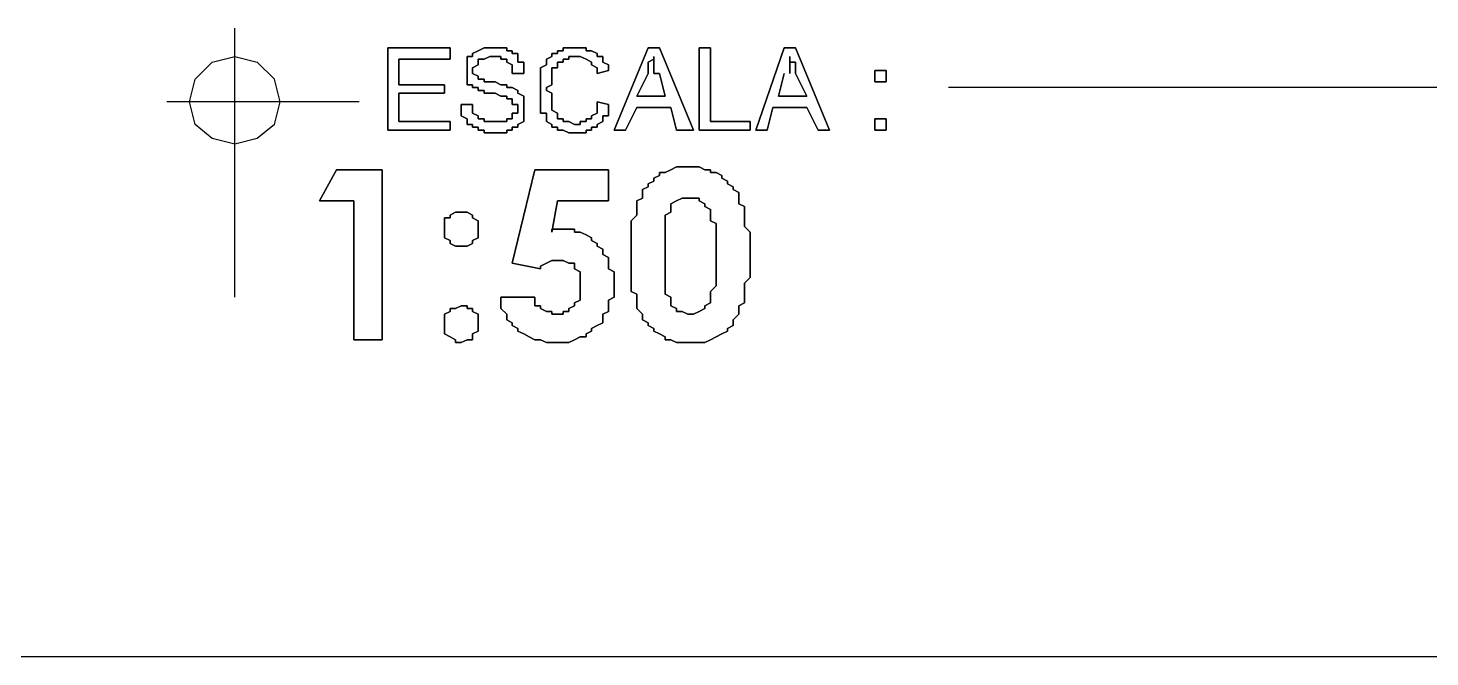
# Model space of a CAD drawing. Header units: metres. Extents: x 2.9 to 42.8, y 1.7 to 28.7.
# Drawn here: x 41.062 to 41.935, y 4.646 to 5.038 of the extents above; entities that cross this region are included whole.
import ezdxf

# ---------------------------------------------------------------- set-up
doc = ezdxf.new("R2010")
doc.units = ezdxf.units.M
doc.layers.add('AMARILLO', color=2, linetype='Continuous')
doc.layers.add('NEGRO', color=7, linetype='Continuous')

msp = doc.modelspace()

# ---------------------------------------------------------------- linework, layer by layer
at = {"layer": 'AMARILLO', "lineweight": -3}
for points in [[(41.1903, 4.8701), (41.1903, 5.0377)], [(41.1656, 5.0059), (41.1762, 5.0165)], [(41.1762, 5.0165), (41.1903, 5.02)], [(41.1903, 5.02), (41.2044, 5.0165)], [(41.2044, 5.0165), (41.215, 5.0059)], [(41.1656, 4.9777), (41.1621, 4.9918), (41.1656, 5.0059)], [(41.215, 4.9777), (41.2186, 4.9918), (41.215, 5.0059)], [(42.3968, 5.0006), (41.6348, 5.0006)], [(41.2679, 4.9918), (41.148, 4.9918)], [(41.1762, 4.9689), (41.1656, 4.9777)], [(41.215, 4.9777), (41.2044, 4.9689)], [(41.1903, 4.9653), (41.1762, 4.9689)], [(41.2044, 4.9689), (41.1903, 4.9653)], [(42.3968, 4.6461), (40.8552, 4.6461)]]:
    msp.add_lwpolyline(points, dxfattribs=at)
at = {"layer": 'NEGRO', "lineweight": -3}
for points in [[(41.3244, 5.0253), (41.2856, 5.0253), (41.3244, 5.0253)], [(41.2856, 5.0253), (41.2856, 4.9742), (41.2856, 5.0253)], [(41.3244, 5.0183), (41.3244, 5.0253), (41.3244, 5.0183)], [(41.342, 5.0236), (41.3385, 5.0218), (41.342, 5.0236)], [(41.3385, 5.0218), (41.3385, 5.02), (41.3385, 5.0218)], [(41.3456, 5.0253), (41.342, 5.0236), (41.3456, 5.0253)], [(41.3491, 5.0253), (41.3456, 5.0253), (41.3491, 5.0253)], [(41.3526, 5.0253), (41.3491, 5.0253), (41.3526, 5.0253)], [(41.3561, 5.0253), (41.3526, 5.0253), (41.3561, 5.0253)], [(41.3597, 5.0253), (41.3561, 5.0253), (41.3597, 5.0253)], [(41.3597, 5.0236), (41.3597, 5.0253), (41.3597, 5.0236)], [(41.3632, 5.0236), (41.3597, 5.0236), (41.3632, 5.0236)], [(41.3632, 5.0218), (41.3632, 5.0236), (41.3632, 5.0218)], [(41.3667, 5.0218), (41.3632, 5.0218), (41.3667, 5.0218)], [(41.3667, 5.02), (41.3667, 5.0218), (41.3667, 5.02)], [(41.3914, 5.0218), (41.3879, 5.0218), (41.3914, 5.0218)], [(41.3879, 5.0218), (41.3879, 5.02), (41.3879, 5.0218)], [(41.3949, 5.0236), (41.3914, 5.0236), (41.3949, 5.0236)], [(41.3914, 5.0236), (41.3914, 5.0218), (41.3914, 5.0236)], [(41.3985, 5.0253), (41.3949, 5.0253), (41.3985, 5.0253)], [(41.3949, 5.0253), (41.3949, 5.0236), (41.3949, 5.0253)], [(41.402, 5.0253), (41.3985, 5.0253), (41.402, 5.0253)], [(41.4055, 5.0253), (41.402, 5.0253), (41.4055, 5.0253)], [(41.4091, 5.0253), (41.4055, 5.0253), (41.4091, 5.0253)], [(41.4091, 5.0236), (41.4091, 5.0253), (41.4091, 5.0236)], [(41.4126, 5.0236), (41.4091, 5.0236), (41.4126, 5.0236)], [(41.4161, 5.0218), (41.4126, 5.0236), (41.4161, 5.0218)], [(41.4161, 5.02), (41.4161, 5.0218), (41.4161, 5.02)], [(41.4479, 5.0253), (41.4267, 4.9742), (41.4479, 5.0253)], [(41.4549, 5.0253), (41.4479, 5.0253), (41.4549, 5.0253)], [(41.4761, 4.9742), (41.4549, 5.0253), (41.4761, 4.9742)], [(41.4867, 5.0253), (41.4796, 5.0253), (41.4867, 5.0253)], [(41.4796, 5.0253), (41.4796, 4.9742), (41.4796, 5.0253)], [(41.4867, 4.9795), (41.4867, 5.0253), (41.4867, 4.9795)], [(41.5325, 5.0253), (41.5149, 4.9742), (41.5325, 5.0253)], [(41.5396, 5.0253), (41.5325, 5.0253), (41.5396, 5.0253)], [(41.5607, 4.9742), (41.5396, 5.0253), (41.5607, 4.9742)], [(41.2926, 5.0024), (41.2926, 5.0183), (41.2926, 5.0024)], [(41.2926, 5.0183), (41.3244, 5.0183), (41.2926, 5.0183)], [(41.3385, 5.02), (41.335, 5.02), (41.3385, 5.02)], [(41.335, 5.02), (41.335, 5.0183), (41.335, 5.02)], [(41.335, 5.0183), (41.335, 5.0165), (41.335, 5.0183)], [(41.335, 5.0165), (41.335, 5.0147), (41.335, 5.0165)], [(41.335, 5.0147), (41.335, 5.013), (41.335, 5.0147)], [(41.335, 5.013), (41.335, 5.0112), (41.335, 5.013)], [(41.3385, 5.013), (41.342, 5.0147), (41.3385, 5.013)], [(41.3385, 5.0112), (41.3385, 5.013), (41.3385, 5.0112)], [(41.342, 5.0165), (41.342, 5.0183), (41.342, 5.0165)], [(41.342, 5.0183), (41.3456, 5.0183), (41.342, 5.0183)], [(41.342, 5.0147), (41.342, 5.0165), (41.342, 5.0147)], [(41.3456, 5.0183), (41.3491, 5.02), (41.3456, 5.0183)], [(41.3491, 5.02), (41.3526, 5.02), (41.3491, 5.02)], [(41.3526, 5.02), (41.3561, 5.02), (41.3526, 5.02)], [(41.3561, 5.02), (41.3561, 5.0183), (41.3561, 5.02)], [(41.3561, 5.0183), (41.3597, 5.0183), (41.3561, 5.0183)], [(41.3597, 5.0183), (41.3597, 5.0165), (41.3597, 5.0183)], [(41.3597, 5.0165), (41.3632, 5.0147), (41.3597, 5.0165)], [(41.3632, 5.0147), (41.3632, 5.013), (41.3632, 5.0147)], [(41.3632, 5.013), (41.3632, 5.0112), (41.3632, 5.013)], [(41.3667, 5.0183), (41.3667, 5.02), (41.3667, 5.0183)], [(41.3667, 5.0165), (41.3667, 5.0183), (41.3667, 5.0165)], [(41.3703, 5.0165), (41.3667, 5.0165), (41.3703, 5.0165)], [(41.3703, 5.0147), (41.3703, 5.0165), (41.3703, 5.0147)], [(41.3703, 5.013), (41.3703, 5.0147), (41.3703, 5.013)], [(41.3703, 5.0112), (41.3703, 5.013), (41.3703, 5.0112)], [(41.3844, 5.0147), (41.3808, 5.013), (41.3844, 5.0147)], [(41.3808, 5.013), (41.3808, 5.0112), (41.3808, 5.013)], [(41.3879, 5.02), (41.3844, 5.0183), (41.3879, 5.02)], [(41.3844, 5.0183), (41.3844, 5.0165), (41.3844, 5.0183)], [(41.3844, 5.0165), (41.3844, 5.0147), (41.3844, 5.0165)], [(41.3879, 5.0112), (41.3879, 5.013), (41.3879, 5.0112)], [(41.3879, 5.013), (41.3914, 5.013), (41.3879, 5.013)], [(41.3914, 5.0147), (41.3914, 5.0165), (41.3914, 5.0147)], [(41.3914, 5.0165), (41.3949, 5.0165), (41.3914, 5.0165)], [(41.3914, 5.013), (41.3914, 5.0147), (41.3914, 5.013)], [(41.3949, 5.0165), (41.3949, 5.0183), (41.3949, 5.0165)], [(41.3949, 5.0183), (41.3985, 5.0183), (41.3949, 5.0183)], [(41.3985, 5.0183), (41.3985, 5.02), (41.3985, 5.0183)], [(41.3985, 5.02), (41.402, 5.02), (41.3985, 5.02)], [(41.402, 5.02), (41.4055, 5.02), (41.402, 5.02)], [(41.4055, 5.02), (41.4091, 5.0183), (41.4055, 5.02)], [(41.4091, 5.0183), (41.4126, 5.0165), (41.4091, 5.0183)], [(41.4126, 5.0165), (41.4126, 5.0147), (41.4126, 5.0165)], [(41.4126, 5.0147), (41.4161, 5.013), (41.4126, 5.0147)], [(41.4196, 5.02), (41.4161, 5.02), (41.4196, 5.02)], [(41.4161, 5.013), (41.4161, 5.0112), (41.4161, 5.013)], [(41.4196, 5.0183), (41.4196, 5.02), (41.4196, 5.0183)], [(41.4196, 5.0165), (41.4196, 5.0183), (41.4196, 5.0165)], [(41.4232, 5.0147), (41.4196, 5.0165), (41.4232, 5.0147)], [(41.4232, 5.013), (41.4232, 5.0147), (41.4232, 5.013)], [(41.4232, 5.0112), (41.4232, 5.013), (41.4232, 5.0112)], [(41.4479, 5.0165), (41.4514, 5.0183), (41.4479, 5.0165)], [(41.4479, 5.0147), (41.4479, 5.0165), (41.4479, 5.0147)], [(41.4479, 5.013), (41.4479, 5.0147), (41.4479, 5.013)], [(41.4479, 5.0112), (41.4479, 5.013), (41.4479, 5.0112)], [(41.4514, 5.0183), (41.4514, 5.02), (41.4514, 5.0183)], [(41.4514, 5.02), (41.4514, 5.0183), (41.4514, 5.02)], [(41.4514, 5.0183), (41.4514, 5.0165), (41.4514, 5.0183)], [(41.4514, 5.0165), (41.4514, 5.0147), (41.4514, 5.0165)], [(41.4514, 5.0147), (41.4514, 5.013), (41.4514, 5.0147)], [(41.4514, 5.013), (41.4514, 5.0112), (41.4514, 5.013)], [(41.5361, 5.0183), (41.5361, 5.02), (41.5361, 5.0183)], [(41.5361, 5.02), (41.5361, 5.0183), (41.5361, 5.02)], [(41.5361, 5.0165), (41.5361, 5.0183), (41.5361, 5.0165)], [(41.5361, 5.0183), (41.5361, 5.0165), (41.5361, 5.0183)], [(41.5361, 5.0147), (41.5361, 5.0165), (41.5361, 5.0147)], [(41.5361, 5.0165), (41.5396, 5.0165), (41.5361, 5.0165)], [(41.5361, 5.013), (41.5361, 5.0147), (41.5361, 5.013)], [(41.5361, 5.0112), (41.5361, 5.013), (41.5361, 5.0112)], [(41.5396, 5.0165), (41.5396, 5.0147), (41.5396, 5.0165)], [(41.5396, 5.0147), (41.5396, 5.013), (41.5396, 5.0147)], [(41.5396, 5.013), (41.5396, 5.0112), (41.5396, 5.013)], [(41.335, 5.0112), (41.335, 5.0094), (41.335, 5.0112)], [(41.335, 5.0094), (41.335, 5.0077), (41.335, 5.0094)], [(41.335, 5.0077), (41.335, 5.0059), (41.335, 5.0077)], [(41.335, 5.0059), (41.335, 5.0042), (41.335, 5.0059)], [(41.335, 5.0042), (41.335, 5.0024), (41.335, 5.0042)], [(41.3385, 5.0094), (41.3385, 5.0112), (41.3385, 5.0094)], [(41.342, 5.0077), (41.3385, 5.0094), (41.342, 5.0077)], [(41.342, 5.0059), (41.342, 5.0077), (41.342, 5.0059)], [(41.3456, 5.0059), (41.342, 5.0059), (41.3456, 5.0059)], [(41.3456, 5.0042), (41.3456, 5.0059), (41.3456, 5.0042)], [(41.3491, 5.0042), (41.3456, 5.0042), (41.3491, 5.0042)], [(41.3526, 5.0042), (41.3491, 5.0042), (41.3526, 5.0042)], [(41.3561, 5.0024), (41.3526, 5.0042), (41.3561, 5.0024)], [(41.3632, 5.0112), (41.3632, 5.0094), (41.3632, 5.0112)], [(41.3632, 5.0094), (41.3703, 5.0094), (41.3632, 5.0094)], [(41.3703, 5.0094), (41.3703, 5.0112), (41.3703, 5.0094)], [(41.3808, 5.0112), (41.3808, 5.0094), (41.3808, 5.0112)], [(41.3808, 5.0094), (41.3808, 5.0077), (41.3808, 5.0094)], [(41.3808, 5.0077), (41.3808, 5.0059), (41.3808, 5.0077)], [(41.3808, 5.0059), (41.3808, 5.0042), (41.3808, 5.0059)], [(41.3808, 5.0042), (41.3808, 5.0024), (41.3808, 5.0042)], [(41.3879, 5.0094), (41.3879, 5.0112), (41.3879, 5.0094)], [(41.3879, 5.0077), (41.3879, 5.0094), (41.3879, 5.0077)], [(41.3879, 5.0059), (41.3879, 5.0077), (41.3879, 5.0059)], [(41.3879, 5.0042), (41.3879, 5.0059), (41.3879, 5.0042)], [(41.3879, 5.0024), (41.3879, 5.0042), (41.3879, 5.0024)], [(41.4161, 5.0112), (41.4161, 5.0094), (41.4161, 5.0112)], [(41.4161, 5.0094), (41.4232, 5.0112), (41.4161, 5.0094)], [(41.4408, 4.9953), (41.4479, 5.0094), (41.4408, 4.9953)], [(41.4479, 5.0094), (41.4479, 5.0112), (41.4479, 5.0094)], [(41.4514, 5.0112), (41.4514, 5.0094), (41.4514, 5.0112)], [(41.4514, 5.0094), (41.4549, 5.0094), (41.4514, 5.0094)], [(41.4549, 5.0094), (41.4584, 4.9953), (41.4549, 5.0094)], [(41.529, 4.9953), (41.5325, 5.0094), (41.529, 4.9953)], [(41.5361, 5.0094), (41.5361, 5.0112), (41.5361, 5.0094)], [(41.5396, 5.0112), (41.5396, 5.0094), (41.5396, 5.0112)], [(41.5396, 5.0094), (41.5466, 4.9953), (41.5396, 5.0094)], [(41.596, 5.0112), (41.589, 5.0112), (41.596, 5.0112)], [(41.589, 5.0112), (41.589, 5.0042), (41.589, 5.0112)], [(41.589, 5.0042), (41.596, 5.0042), (41.589, 5.0042)], [(41.596, 5.0042), (41.596, 5.0112), (41.596, 5.0042)], [(41.3209, 5.0024), (41.2926, 5.0024), (41.3209, 5.0024)], [(41.2926, 4.9795), (41.2926, 4.9971), (41.2926, 4.9795)], [(41.2926, 4.9971), (41.3209, 4.9971), (41.2926, 4.9971)], [(41.3209, 4.9971), (41.3209, 5.0024), (41.3209, 4.9971)], [(41.335, 5.0024), (41.3385, 5.0024), (41.335, 5.0024)], [(41.3385, 5.0024), (41.3385, 5.0006), (41.3385, 5.0024)], [(41.3385, 5.0006), (41.342, 5.0006), (41.3385, 5.0006)], [(41.342, 5.0006), (41.342, 4.9989), (41.342, 5.0006)], [(41.342, 4.9989), (41.3456, 4.9989), (41.342, 4.9989)], [(41.3456, 4.9989), (41.3456, 4.9971), (41.3456, 4.9989)], [(41.3456, 4.9971), (41.3491, 4.9971), (41.3456, 4.9971)], [(41.3491, 4.9971), (41.3526, 4.9971), (41.3491, 4.9971)], [(41.3526, 4.9971), (41.3561, 4.9953), (41.3526, 4.9971)], [(41.3597, 5.0024), (41.3561, 5.0024), (41.3597, 5.0024)], [(41.3561, 4.9953), (41.3597, 4.9953), (41.3561, 4.9953)], [(41.3597, 5.0006), (41.3597, 5.0024), (41.3597, 5.0006)], [(41.3632, 5.0006), (41.3597, 5.0006), (41.3632, 5.0006)], [(41.3597, 4.9953), (41.3597, 4.9936), (41.3597, 4.9953)], [(41.3667, 4.9989), (41.3632, 5.0006), (41.3667, 4.9989)], [(41.3667, 4.9971), (41.3667, 4.9989), (41.3667, 4.9971)], [(41.3703, 4.9953), (41.3667, 4.9971), (41.3703, 4.9953)], [(41.3703, 4.9936), (41.3703, 4.9953), (41.3703, 4.9936)], [(41.3808, 5.0024), (41.3808, 5.0006), (41.3808, 5.0024)], [(41.3808, 5.0006), (41.3808, 4.9989), (41.3808, 5.0006)], [(41.3808, 4.9989), (41.3808, 4.9971), (41.3808, 4.9989)], [(41.3808, 4.9971), (41.3808, 4.9953), (41.3808, 4.9971)], [(41.3808, 4.9953), (41.3808, 4.9936), (41.3808, 4.9953)], [(41.3844, 5.0006), (41.3879, 5.0024), (41.3844, 5.0006)], [(41.3844, 4.9989), (41.3844, 5.0006), (41.3844, 4.9989)], [(41.3879, 4.9971), (41.3844, 4.9989), (41.3879, 4.9971)], [(41.3879, 4.9953), (41.3879, 4.9971), (41.3879, 4.9953)], [(41.3879, 4.9936), (41.3879, 4.9953), (41.3879, 4.9936)], [(41.4584, 4.9953), (41.4408, 4.9953), (41.4584, 4.9953)], [(41.5466, 4.9953), (41.529, 4.9953), (41.5466, 4.9953)], [(41.3314, 4.99), (41.3314, 4.9883), (41.3314, 4.99)], [(41.3385, 4.99), (41.3314, 4.99), (41.3385, 4.99)], [(41.3314, 4.9883), (41.3314, 4.9865), (41.3314, 4.9883)], [(41.3314, 4.9865), (41.3314, 4.9847), (41.3314, 4.9865)], [(41.3385, 4.9883), (41.3385, 4.99), (41.3385, 4.9883)], [(41.3385, 4.9865), (41.3385, 4.9883), (41.3385, 4.9865)], [(41.3385, 4.9847), (41.3385, 4.9865), (41.3385, 4.9847)], [(41.3597, 4.9936), (41.3632, 4.9936), (41.3597, 4.9936)], [(41.3632, 4.9936), (41.3632, 4.9918), (41.3632, 4.9936)], [(41.3632, 4.9918), (41.3632, 4.99), (41.3632, 4.9918)], [(41.3632, 4.99), (41.3667, 4.99), (41.3632, 4.99)], [(41.3667, 4.99), (41.3667, 4.9883), (41.3667, 4.99)], [(41.3667, 4.9883), (41.3667, 4.9865), (41.3667, 4.9883)], [(41.3667, 4.9865), (41.3667, 4.9847), (41.3667, 4.9865)], [(41.3703, 4.9918), (41.3703, 4.9936), (41.3703, 4.9918)], [(41.3703, 4.99), (41.3703, 4.9918), (41.3703, 4.99)], [(41.3703, 4.9883), (41.3703, 4.99), (41.3703, 4.9883)], [(41.3703, 4.9865), (41.3703, 4.9883), (41.3703, 4.9865)], [(41.3703, 4.9847), (41.3703, 4.9865), (41.3703, 4.9847)], [(41.3808, 4.9936), (41.3808, 4.9918), (41.3808, 4.9936)], [(41.3808, 4.9918), (41.3808, 4.99), (41.3808, 4.9918)], [(41.3808, 4.99), (41.3808, 4.9883), (41.3808, 4.99)], [(41.3808, 4.9883), (41.3808, 4.9865), (41.3808, 4.9883)], [(41.3808, 4.9865), (41.3808, 4.9847), (41.3808, 4.9865)], [(41.3879, 4.9918), (41.3879, 4.9936), (41.3879, 4.9918)], [(41.3879, 4.99), (41.3879, 4.9918), (41.3879, 4.99)], [(41.3879, 4.9883), (41.3879, 4.99), (41.3879, 4.9883)], [(41.3879, 4.9865), (41.3879, 4.9883), (41.3879, 4.9865)], [(41.3914, 4.9847), (41.3879, 4.9865), (41.3914, 4.9847)], [(41.4161, 4.9918), (41.4161, 4.99), (41.4161, 4.9918)], [(41.4232, 4.99), (41.4161, 4.9918), (41.4232, 4.99)], [(41.4161, 4.99), (41.4161, 4.9883), (41.4161, 4.99)], [(41.4161, 4.9883), (41.4161, 4.9865), (41.4161, 4.9883)], [(41.4161, 4.9865), (41.4161, 4.9847), (41.4161, 4.9865)], [(41.4232, 4.9883), (41.4232, 4.99), (41.4232, 4.9883)], [(41.4232, 4.9865), (41.4232, 4.9883), (41.4232, 4.9865)], [(41.4232, 4.9847), (41.4232, 4.9865), (41.4232, 4.9847)], [(41.4337, 4.9742), (41.4408, 4.9883), (41.4337, 4.9742)], [(41.4408, 4.9883), (41.462, 4.9883), (41.4408, 4.9883)], [(41.462, 4.9883), (41.4655, 4.9742), (41.462, 4.9883)], [(41.5219, 4.9742), (41.5255, 4.9883), (41.5219, 4.9742)], [(41.5255, 4.9883), (41.5466, 4.9883), (41.5255, 4.9883)], [(41.5466, 4.9883), (41.5537, 4.9742), (41.5466, 4.9883)], [(41.3244, 4.9795), (41.2926, 4.9795), (41.3244, 4.9795)], [(41.3244, 4.9742), (41.3244, 4.9795), (41.3244, 4.9742)], [(41.3314, 4.9847), (41.3314, 4.983), (41.3314, 4.9847)], [(41.3314, 4.983), (41.335, 4.9812), (41.3314, 4.983)], [(41.335, 4.9812), (41.335, 4.9795), (41.335, 4.9812)], [(41.335, 4.9795), (41.335, 4.9777), (41.335, 4.9795)], [(41.335, 4.9777), (41.3385, 4.9777), (41.335, 4.9777)], [(41.342, 4.983), (41.3385, 4.9847), (41.342, 4.983)], [(41.3385, 4.9777), (41.3385, 4.9759), (41.3385, 4.9777)], [(41.342, 4.9812), (41.342, 4.983), (41.342, 4.9812)], [(41.3456, 4.9812), (41.342, 4.9812), (41.3456, 4.9812)], [(41.3456, 4.9795), (41.3456, 4.9812), (41.3456, 4.9795)], [(41.3491, 4.9795), (41.3456, 4.9795), (41.3491, 4.9795)], [(41.3526, 4.9795), (41.3491, 4.9795), (41.3526, 4.9795)], [(41.3561, 4.9795), (41.3526, 4.9795), (41.3561, 4.9795)], [(41.3597, 4.9795), (41.3561, 4.9795), (41.3597, 4.9795)], [(41.3632, 4.9812), (41.3597, 4.9812), (41.3632, 4.9812)], [(41.3597, 4.9812), (41.3597, 4.9795), (41.3597, 4.9812)], [(41.3667, 4.9847), (41.3632, 4.9847), (41.3667, 4.9847)], [(41.3632, 4.9847), (41.3632, 4.983), (41.3632, 4.9847)], [(41.3632, 4.983), (41.3632, 4.9812), (41.3632, 4.983)], [(41.3667, 4.9777), (41.3703, 4.9795), (41.3667, 4.9777)], [(41.3667, 4.9759), (41.3667, 4.9777), (41.3667, 4.9759)], [(41.3703, 4.983), (41.3703, 4.9847), (41.3703, 4.983)], [(41.3703, 4.9812), (41.3703, 4.983), (41.3703, 4.9812)], [(41.3703, 4.9795), (41.3703, 4.9812), (41.3703, 4.9795)], [(41.3808, 4.9847), (41.3844, 4.9847), (41.3808, 4.9847)], [(41.3844, 4.9847), (41.3844, 4.983), (41.3844, 4.9847)], [(41.3844, 4.983), (41.3844, 4.9812), (41.3844, 4.983)], [(41.3844, 4.9812), (41.3844, 4.9795), (41.3844, 4.9812)], [(41.3844, 4.9795), (41.3879, 4.9777), (41.3844, 4.9795)], [(41.3879, 4.9777), (41.3879, 4.9759), (41.3879, 4.9777)], [(41.3914, 4.983), (41.3914, 4.9847), (41.3914, 4.983)], [(41.3914, 4.9812), (41.3914, 4.983), (41.3914, 4.9812)], [(41.3949, 4.9812), (41.3914, 4.9812), (41.3949, 4.9812)], [(41.3949, 4.9795), (41.3949, 4.9812), (41.3949, 4.9795)], [(41.3985, 4.9795), (41.3949, 4.9795), (41.3985, 4.9795)], [(41.402, 4.9777), (41.3985, 4.9795), (41.402, 4.9777)], [(41.4055, 4.9777), (41.402, 4.9777), (41.4055, 4.9777)], [(41.4091, 4.9795), (41.4055, 4.9795), (41.4091, 4.9795)], [(41.4055, 4.9795), (41.4055, 4.9777), (41.4055, 4.9795)], [(41.4126, 4.9812), (41.4091, 4.9812), (41.4126, 4.9812)], [(41.4091, 4.9812), (41.4091, 4.9795), (41.4091, 4.9812)], [(41.4161, 4.9847), (41.4126, 4.983), (41.4161, 4.9847)], [(41.4126, 4.983), (41.4126, 4.9812), (41.4126, 4.983)], [(41.4161, 4.9777), (41.4196, 4.9795), (41.4161, 4.9777)], [(41.4161, 4.9759), (41.4161, 4.9777), (41.4161, 4.9759)], [(41.4196, 4.9812), (41.4196, 4.983), (41.4196, 4.9812)], [(41.4196, 4.983), (41.4232, 4.983), (41.4196, 4.983)], [(41.4196, 4.9795), (41.4196, 4.9812), (41.4196, 4.9795)], [(41.4232, 4.983), (41.4232, 4.9847), (41.4232, 4.983)], [(41.5114, 4.9795), (41.4867, 4.9795), (41.5114, 4.9795)], [(41.5114, 4.9742), (41.5114, 4.9795), (41.5114, 4.9742)], [(41.596, 4.9812), (41.589, 4.9812), (41.596, 4.9812)], [(41.589, 4.9812), (41.589, 4.9742), (41.589, 4.9812)], [(41.596, 4.9742), (41.596, 4.9812), (41.596, 4.9742)], [(41.2856, 4.9742), (41.3244, 4.9742), (41.2856, 4.9742)], [(41.3385, 4.9759), (41.342, 4.9759), (41.3385, 4.9759)], [(41.342, 4.9759), (41.342, 4.9742), (41.342, 4.9759)], [(41.342, 4.9742), (41.3456, 4.9742), (41.342, 4.9742)], [(41.3456, 4.9742), (41.3456, 4.9724), (41.3456, 4.9742)], [(41.3456, 4.9724), (41.3491, 4.9724), (41.3456, 4.9724)], [(41.3491, 4.9724), (41.3526, 4.9724), (41.3491, 4.9724)], [(41.3526, 4.9724), (41.3561, 4.9724), (41.3526, 4.9724)], [(41.3561, 4.9724), (41.3597, 4.9724), (41.3561, 4.9724)], [(41.3597, 4.9724), (41.3597, 4.9742), (41.3597, 4.9724)], [(41.3597, 4.9742), (41.3632, 4.9742), (41.3597, 4.9742)], [(41.3632, 4.9742), (41.3632, 4.9759), (41.3632, 4.9742)], [(41.3632, 4.9759), (41.3667, 4.9759), (41.3632, 4.9759)], [(41.3879, 4.9759), (41.3914, 4.9759), (41.3879, 4.9759)], [(41.3914, 4.9759), (41.3914, 4.9742), (41.3914, 4.9759)], [(41.3914, 4.9742), (41.3949, 4.9742), (41.3914, 4.9742)], [(41.3949, 4.9742), (41.3985, 4.9724), (41.3949, 4.9742)], [(41.3985, 4.9724), (41.402, 4.9724), (41.3985, 4.9724)], [(41.402, 4.9724), (41.4055, 4.9724), (41.402, 4.9724)], [(41.4055, 4.9724), (41.4091, 4.9724), (41.4055, 4.9724)], [(41.4091, 4.9724), (41.4091, 4.9742), (41.4091, 4.9724)], [(41.4091, 4.9742), (41.4126, 4.9742), (41.4091, 4.9742)], [(41.4126, 4.9742), (41.4126, 4.9759), (41.4126, 4.9742)], [(41.4126, 4.9759), (41.4161, 4.9759), (41.4126, 4.9759)], [(41.4267, 4.9742), (41.4337, 4.9742), (41.4267, 4.9742)], [(41.4655, 4.9742), (41.4761, 4.9742), (41.4655, 4.9742)], [(41.4796, 4.9742), (41.5114, 4.9742), (41.4796, 4.9742)], [(41.5149, 4.9742), (41.5219, 4.9742), (41.5149, 4.9742)], [(41.5537, 4.9742), (41.5607, 4.9742), (41.5537, 4.9742)], [(41.589, 4.9742), (41.596, 4.9742), (41.589, 4.9742)], [(41.4655, 4.9512), (41.462, 4.9495), (41.4655, 4.9512)], [(41.469, 4.9512), (41.4655, 4.9512), (41.469, 4.9512)], [(41.4726, 4.9512), (41.469, 4.9512), (41.4726, 4.9512)], [(41.4761, 4.9512), (41.4726, 4.9512), (41.4761, 4.9512)], [(41.4796, 4.9512), (41.4761, 4.9512), (41.4796, 4.9512)], [(41.4831, 4.9495), (41.4796, 4.9512), (41.4831, 4.9495)], [(41.2538, 4.9495), (41.2432, 4.9301), (41.2538, 4.9495)], [(41.2821, 4.9495), (41.2538, 4.9495), (41.2821, 4.9495)], [(41.2821, 4.8436), (41.2821, 4.9495), (41.2821, 4.8436)], [(41.3773, 4.9495), (41.3632, 4.8913), (41.3773, 4.9495)], [(41.4232, 4.9495), (41.3773, 4.9495), (41.4232, 4.9495)], [(41.4232, 4.9301), (41.4232, 4.9495), (41.4232, 4.9301)], [(41.4514, 4.9424), (41.4479, 4.9407), (41.4514, 4.9424)], [(41.4549, 4.9459), (41.4514, 4.9442), (41.4549, 4.9459)], [(41.4514, 4.9442), (41.4514, 4.9424), (41.4514, 4.9442)], [(41.4584, 4.9477), (41.4549, 4.9477), (41.4584, 4.9477)], [(41.4549, 4.9477), (41.4549, 4.9459), (41.4549, 4.9477)], [(41.462, 4.9495), (41.4584, 4.9477), (41.462, 4.9495)], [(41.4867, 4.9495), (41.4831, 4.9495), (41.4867, 4.9495)], [(41.4867, 4.9477), (41.4867, 4.9495), (41.4867, 4.9477)], [(41.4902, 4.9477), (41.4867, 4.9477), (41.4902, 4.9477)], [(41.4937, 4.9459), (41.4902, 4.9477), (41.4937, 4.9459)], [(41.4937, 4.9442), (41.4937, 4.9459), (41.4937, 4.9442)], [(41.4973, 4.9424), (41.4937, 4.9442), (41.4973, 4.9424)], [(41.4973, 4.9407), (41.4973, 4.9424), (41.4973, 4.9407)], [(41.4479, 4.9389), (41.4443, 4.9371), (41.4479, 4.9389)], [(41.4443, 4.9371), (41.4443, 4.9354), (41.4443, 4.9371)], [(41.4443, 4.9354), (41.4443, 4.9336), (41.4443, 4.9354)], [(41.4443, 4.9336), (41.4443, 4.9318), (41.4443, 4.9336)], [(41.4479, 4.9407), (41.4479, 4.9389), (41.4479, 4.9407)], [(41.5008, 4.9389), (41.4973, 4.9407), (41.5008, 4.9389)], [(41.5008, 4.9371), (41.5008, 4.9389), (41.5008, 4.9371)], [(41.5043, 4.9354), (41.5008, 4.9371), (41.5043, 4.9354)], [(41.5043, 4.9336), (41.5043, 4.9354), (41.5043, 4.9336)], [(41.5043, 4.9301), (41.5043, 4.9336), (41.5043, 4.9301)], [(41.2432, 4.9301), (41.2644, 4.9301), (41.2432, 4.9301)], [(41.2644, 4.9301), (41.2644, 4.8436), (41.2644, 4.9301)], [(41.3879, 4.9107), (41.3914, 4.9301), (41.3879, 4.9107)], [(41.3914, 4.9301), (41.4232, 4.9301), (41.3914, 4.9301)], [(41.4443, 4.9318), (41.4408, 4.9301), (41.4443, 4.9318)], [(41.4408, 4.9301), (41.4408, 4.9283), (41.4408, 4.9301)], [(41.4408, 4.9283), (41.4408, 4.9248), (41.4408, 4.9283)], [(41.4408, 4.9248), (41.4408, 4.923), (41.4408, 4.9248)], [(41.462, 4.9283), (41.4655, 4.9301), (41.462, 4.9283)], [(41.462, 4.9265), (41.462, 4.9283), (41.462, 4.9265)], [(41.462, 4.923), (41.462, 4.9265), (41.462, 4.923)], [(41.4655, 4.9301), (41.469, 4.9318), (41.4655, 4.9301)], [(41.469, 4.9318), (41.4726, 4.9318), (41.469, 4.9318)], [(41.4726, 4.9318), (41.4761, 4.9318), (41.4726, 4.9318)], [(41.4761, 4.9318), (41.4796, 4.9318), (41.4761, 4.9318)], [(41.4796, 4.9318), (41.4796, 4.9301), (41.4796, 4.9318)], [(41.4796, 4.9301), (41.4831, 4.9283), (41.4796, 4.9301)], [(41.4831, 4.9283), (41.4831, 4.9265), (41.4831, 4.9283)], [(41.4831, 4.9265), (41.4867, 4.9248), (41.4831, 4.9265)], [(41.4867, 4.9248), (41.4867, 4.923), (41.4867, 4.9248)], [(41.5043, 4.9283), (41.5043, 4.9301), (41.5043, 4.9283)], [(41.5078, 4.9265), (41.5043, 4.9283), (41.5078, 4.9265)], [(41.5078, 4.9248), (41.5078, 4.9265), (41.5078, 4.9248)], [(41.5078, 4.923), (41.5078, 4.9248), (41.5078, 4.923)], [(41.3244, 4.9195), (41.3209, 4.9195), (41.3244, 4.9195)], [(41.3209, 4.9195), (41.3209, 4.9177), (41.3209, 4.9195)], [(41.3209, 4.9177), (41.3209, 4.9142), (41.3209, 4.9177)], [(41.3279, 4.923), (41.3244, 4.9212), (41.3279, 4.923)], [(41.3244, 4.9212), (41.3244, 4.9195), (41.3244, 4.9212)], [(41.3314, 4.923), (41.3279, 4.923), (41.3314, 4.923)], [(41.335, 4.923), (41.3314, 4.923), (41.335, 4.923)], [(41.3385, 4.9212), (41.335, 4.923), (41.3385, 4.9212)], [(41.3385, 4.9195), (41.3385, 4.9212), (41.3385, 4.9195)], [(41.342, 4.9177), (41.3385, 4.9195), (41.342, 4.9177)], [(41.342, 4.916), (41.342, 4.9177), (41.342, 4.916)], [(41.342, 4.9142), (41.342, 4.916), (41.342, 4.9142)], [(41.4408, 4.9212), (41.4373, 4.9177), (41.4408, 4.9212)], [(41.4373, 4.9177), (41.4373, 4.916), (41.4373, 4.9177)], [(41.4373, 4.916), (41.4373, 4.9142), (41.4373, 4.916)], [(41.4408, 4.923), (41.4408, 4.9212), (41.4408, 4.923)], [(41.4584, 4.9212), (41.462, 4.923), (41.4584, 4.9212)], [(41.4584, 4.9177), (41.4584, 4.9212), (41.4584, 4.9177)], [(41.4584, 4.916), (41.4584, 4.9177), (41.4584, 4.916)], [(41.4584, 4.9142), (41.4584, 4.916), (41.4584, 4.9142)], [(41.4867, 4.923), (41.4867, 4.9212), (41.4867, 4.923)], [(41.4867, 4.9212), (41.4867, 4.9177), (41.4867, 4.9212)], [(41.4867, 4.9177), (41.4902, 4.916), (41.4867, 4.9177)], [(41.4902, 4.916), (41.4902, 4.9142), (41.4902, 4.916)], [(41.5078, 4.9212), (41.5078, 4.923), (41.5078, 4.9212)], [(41.5078, 4.9177), (41.5078, 4.9212), (41.5078, 4.9177)], [(41.5078, 4.916), (41.5078, 4.9177), (41.5078, 4.916)], [(41.5078, 4.9142), (41.5078, 4.916), (41.5078, 4.9142)], [(41.3209, 4.9142), (41.3209, 4.9124), (41.3209, 4.9142)], [(41.3209, 4.9124), (41.3209, 4.9107), (41.3209, 4.9124)], [(41.3209, 4.9107), (41.3209, 4.9089), (41.3209, 4.9107)], [(41.3209, 4.9089), (41.3209, 4.9071), (41.3209, 4.9089)], [(41.3209, 4.9071), (41.3244, 4.9054), (41.3209, 4.9071)], [(41.3385, 4.9054), (41.342, 4.9071), (41.3385, 4.9054)], [(41.342, 4.9124), (41.342, 4.9142), (41.342, 4.9124)], [(41.342, 4.9107), (41.342, 4.9124), (41.342, 4.9107)], [(41.342, 4.9071), (41.342, 4.9107), (41.342, 4.9071)], [(41.3914, 4.9124), (41.3879, 4.9124), (41.3914, 4.9124)], [(41.3879, 4.9124), (41.3879, 4.9107), (41.3879, 4.9124)], [(41.3949, 4.9124), (41.3914, 4.9124), (41.3949, 4.9124)], [(41.3985, 4.9124), (41.3949, 4.9124), (41.3985, 4.9124)], [(41.402, 4.9124), (41.3985, 4.9124), (41.402, 4.9124)], [(41.402, 4.9107), (41.402, 4.9124), (41.402, 4.9107)], [(41.4055, 4.9107), (41.402, 4.9107), (41.4055, 4.9107)], [(41.4091, 4.9089), (41.4055, 4.9107), (41.4091, 4.9089)], [(41.4126, 4.9071), (41.4091, 4.9089), (41.4126, 4.9071)], [(41.4126, 4.9054), (41.4126, 4.9071), (41.4126, 4.9054)], [(41.4373, 4.9142), (41.4373, 4.9107), (41.4373, 4.9142)], [(41.4373, 4.9107), (41.4373, 4.9071), (41.4373, 4.9107)], [(41.4373, 4.9071), (41.4373, 4.9054), (41.4373, 4.9071)], [(41.4584, 4.9124), (41.4584, 4.9142), (41.4584, 4.9124)], [(41.4584, 4.9107), (41.4584, 4.9124), (41.4584, 4.9107)], [(41.4584, 4.9071), (41.4584, 4.9107), (41.4584, 4.9071)], [(41.4584, 4.9054), (41.4584, 4.9071), (41.4584, 4.9054)], [(41.4902, 4.9142), (41.4902, 4.9124), (41.4902, 4.9142)], [(41.4902, 4.9124), (41.4902, 4.9089), (41.4902, 4.9124)], [(41.4902, 4.9089), (41.4902, 4.9054), (41.4902, 4.9089)], [(41.5114, 4.9107), (41.5078, 4.9142), (41.5114, 4.9107)], [(41.5114, 4.9089), (41.5114, 4.9107), (41.5114, 4.9089)], [(41.5114, 4.9054), (41.5114, 4.9089), (41.5114, 4.9054)], [(41.3244, 4.9054), (41.3244, 4.9036), (41.3244, 4.9054)], [(41.3244, 4.9036), (41.3279, 4.9018), (41.3244, 4.9036)], [(41.3279, 4.9018), (41.3314, 4.9018), (41.3279, 4.9018)], [(41.3314, 4.9018), (41.335, 4.9018), (41.3314, 4.9018)], [(41.335, 4.9018), (41.3385, 4.9036), (41.335, 4.9018)], [(41.3385, 4.9036), (41.3385, 4.9054), (41.3385, 4.9036)], [(41.4161, 4.9036), (41.4126, 4.9054), (41.4161, 4.9036)], [(41.4161, 4.9018), (41.4161, 4.9036), (41.4161, 4.9018)], [(41.4196, 4.9001), (41.4161, 4.9018), (41.4196, 4.9001)], [(41.4196, 4.8983), (41.4196, 4.9001), (41.4196, 4.8983)], [(41.4196, 4.8966), (41.4196, 4.8983), (41.4196, 4.8966)], [(41.4373, 4.9054), (41.4373, 4.9018), (41.4373, 4.9054)], [(41.4373, 4.9018), (41.4373, 4.8983), (41.4373, 4.9018)], [(41.4373, 4.8983), (41.4373, 4.8948), (41.4373, 4.8983)], [(41.4584, 4.9018), (41.4584, 4.9054), (41.4584, 4.9018)], [(41.4584, 4.8983), (41.4584, 4.9018), (41.4584, 4.8983)], [(41.4584, 4.8966), (41.4584, 4.8983), (41.4584, 4.8966)], [(41.4902, 4.9054), (41.4902, 4.9036), (41.4902, 4.9054)], [(41.4902, 4.9036), (41.4902, 4.9001), (41.4902, 4.9036)], [(41.4902, 4.9001), (41.4902, 4.8966), (41.4902, 4.9001)], [(41.5114, 4.9018), (41.5114, 4.9054), (41.5114, 4.9018)], [(41.5114, 4.9001), (41.5114, 4.9018), (41.5114, 4.9001)], [(41.5114, 4.8966), (41.5114, 4.9001), (41.5114, 4.8966)], [(41.3632, 4.8913), (41.3808, 4.8877), (41.3632, 4.8913)], [(41.3808, 4.8895), (41.3844, 4.8913), (41.3808, 4.8895)], [(41.3808, 4.8877), (41.3808, 4.8895), (41.3808, 4.8877)], [(41.3844, 4.8913), (41.3879, 4.893), (41.3844, 4.8913)], [(41.3879, 4.893), (41.3914, 4.893), (41.3879, 4.893)], [(41.3914, 4.893), (41.3949, 4.893), (41.3914, 4.893)], [(41.3949, 4.893), (41.3985, 4.8913), (41.3949, 4.893)], [(41.3985, 4.8913), (41.402, 4.8913), (41.3985, 4.8913)], [(41.402, 4.8913), (41.402, 4.8895), (41.402, 4.8913)], [(41.402, 4.8895), (41.402, 4.8877), (41.402, 4.8895)], [(41.4232, 4.8948), (41.4196, 4.8966), (41.4232, 4.8948)], [(41.4232, 4.893), (41.4232, 4.8948), (41.4232, 4.893)], [(41.4232, 4.8913), (41.4232, 4.893), (41.4232, 4.8913)], [(41.4232, 4.8877), (41.4232, 4.8913), (41.4232, 4.8877)], [(41.4373, 4.8948), (41.4373, 4.893), (41.4373, 4.8948)], [(41.4373, 4.893), (41.4373, 4.8895), (41.4373, 4.893)], [(41.4373, 4.8895), (41.4373, 4.886), (41.4373, 4.8895)], [(41.4584, 4.8948), (41.4584, 4.8966), (41.4584, 4.8948)], [(41.4584, 4.8913), (41.4584, 4.8948), (41.4584, 4.8913)], [(41.4584, 4.8877), (41.4584, 4.8913), (41.4584, 4.8877)], [(41.4902, 4.8966), (41.4902, 4.893), (41.4902, 4.8966)], [(41.4902, 4.893), (41.4902, 4.8895), (41.4902, 4.893)], [(41.4902, 4.8895), (41.4902, 4.8877), (41.4902, 4.8895)], [(41.5114, 4.893), (41.5114, 4.8966), (41.5114, 4.893)], [(41.5114, 4.8895), (41.5114, 4.893), (41.5114, 4.8895)], [(41.5114, 4.8877), (41.5114, 4.8895), (41.5114, 4.8877)], [(41.402, 4.8877), (41.4055, 4.886), (41.402, 4.8877)], [(41.4055, 4.886), (41.4055, 4.8842), (41.4055, 4.886)], [(41.4055, 4.8842), (41.4055, 4.8824), (41.4055, 4.8842)], [(41.4055, 4.8824), (41.4055, 4.8789), (41.4055, 4.8824)], [(41.4267, 4.886), (41.4232, 4.8877), (41.4267, 4.886)], [(41.4267, 4.8824), (41.4267, 4.886), (41.4267, 4.8824)], [(41.4267, 4.8807), (41.4267, 4.8824), (41.4267, 4.8807)], [(41.4267, 4.8772), (41.4267, 4.8807), (41.4267, 4.8772)], [(41.4373, 4.886), (41.4373, 4.8842), (41.4373, 4.886)], [(41.4373, 4.8842), (41.4373, 4.8807), (41.4373, 4.8842)], [(41.4373, 4.8807), (41.4373, 4.8789), (41.4373, 4.8807)], [(41.4584, 4.886), (41.4584, 4.8877), (41.4584, 4.886)], [(41.4584, 4.8824), (41.4584, 4.886), (41.4584, 4.8824)], [(41.4584, 4.8789), (41.4584, 4.8824), (41.4584, 4.8789)], [(41.4902, 4.8877), (41.4902, 4.8842), (41.4902, 4.8877)], [(41.4902, 4.8842), (41.4902, 4.8807), (41.4902, 4.8842)], [(41.4902, 4.8807), (41.4902, 4.8789), (41.4902, 4.8807)], [(41.5078, 4.8789), (41.5114, 4.8824), (41.5078, 4.8789)], [(41.5114, 4.8842), (41.5114, 4.8877), (41.5114, 4.8842)], [(41.5114, 4.8824), (41.5114, 4.8842), (41.5114, 4.8824)], [(41.4055, 4.8789), (41.4055, 4.8772), (41.4055, 4.8789)], [(41.4055, 4.8772), (41.4055, 4.8754), (41.4055, 4.8772)], [(41.4055, 4.8754), (41.4055, 4.8736), (41.4055, 4.8754)], [(41.4055, 4.8736), (41.4055, 4.8701), (41.4055, 4.8736)], [(41.4267, 4.8754), (41.4267, 4.8772), (41.4267, 4.8754)], [(41.4267, 4.8719), (41.4267, 4.8754), (41.4267, 4.8719)], [(41.4267, 4.8701), (41.4267, 4.8719), (41.4267, 4.8701)], [(41.4373, 4.8789), (41.4373, 4.8754), (41.4373, 4.8789)], [(41.4373, 4.8754), (41.4373, 4.8736), (41.4373, 4.8754)], [(41.4373, 4.8736), (41.4408, 4.8719), (41.4373, 4.8736)], [(41.4408, 4.8719), (41.4408, 4.8701), (41.4408, 4.8719)], [(41.4584, 4.8772), (41.4584, 4.8789), (41.4584, 4.8772)], [(41.4584, 4.8754), (41.4584, 4.8772), (41.4584, 4.8754)], [(41.4584, 4.8736), (41.4584, 4.8754), (41.4584, 4.8736)], [(41.4584, 4.8719), (41.4584, 4.8736), (41.4584, 4.8719)], [(41.462, 4.8701), (41.4584, 4.8719), (41.462, 4.8701)], [(41.4902, 4.8772), (41.4867, 4.8736), (41.4902, 4.8772)], [(41.4867, 4.8736), (41.4867, 4.8719), (41.4867, 4.8736)], [(41.4867, 4.8719), (41.4867, 4.8701), (41.4867, 4.8719)], [(41.4902, 4.8789), (41.4902, 4.8772), (41.4902, 4.8789)], [(41.5078, 4.8772), (41.5078, 4.8789), (41.5078, 4.8772)], [(41.5078, 4.8736), (41.5078, 4.8772), (41.5078, 4.8736)], [(41.5078, 4.8719), (41.5078, 4.8736), (41.5078, 4.8719)], [(41.5078, 4.8701), (41.5078, 4.8719), (41.5078, 4.8701)], [(41.3314, 4.8648), (41.3279, 4.863), (41.3314, 4.8648)], [(41.335, 4.8648), (41.3314, 4.8648), (41.335, 4.8648)], [(41.335, 4.863), (41.335, 4.8648), (41.335, 4.863)], [(41.3773, 4.8701), (41.3561, 4.8701), (41.3773, 4.8701)], [(41.3561, 4.8701), (41.3561, 4.8666), (41.3561, 4.8701)], [(41.3561, 4.8666), (41.3561, 4.8648), (41.3561, 4.8666)], [(41.3561, 4.8648), (41.3561, 4.863), (41.3561, 4.8648)], [(41.3773, 4.8683), (41.3773, 4.8701), (41.3773, 4.8683)], [(41.3773, 4.8648), (41.3773, 4.8683), (41.3773, 4.8648)], [(41.3808, 4.8648), (41.3773, 4.8648), (41.3808, 4.8648)], [(41.3808, 4.863), (41.3808, 4.8648), (41.3808, 4.863)], [(41.402, 4.8648), (41.3985, 4.863), (41.402, 4.8648)], [(41.4055, 4.8683), (41.402, 4.8666), (41.4055, 4.8683)], [(41.402, 4.8666), (41.402, 4.8648), (41.402, 4.8666)], [(41.4055, 4.8701), (41.4055, 4.8683), (41.4055, 4.8701)], [(41.4232, 4.8683), (41.4267, 4.8701), (41.4232, 4.8683)], [(41.4232, 4.8648), (41.4232, 4.8683), (41.4232, 4.8648)], [(41.4232, 4.863), (41.4232, 4.8648), (41.4232, 4.863)], [(41.4408, 4.8701), (41.4408, 4.8666), (41.4408, 4.8701)], [(41.4408, 4.8666), (41.4408, 4.8648), (41.4408, 4.8666)], [(41.4408, 4.8648), (41.4408, 4.863), (41.4408, 4.8648)], [(41.462, 4.8683), (41.462, 4.8701), (41.462, 4.8683)], [(41.462, 4.8648), (41.462, 4.8683), (41.462, 4.8648)], [(41.4655, 4.863), (41.462, 4.8648), (41.4655, 4.863)], [(41.4867, 4.8666), (41.4831, 4.8648), (41.4867, 4.8666)], [(41.4831, 4.8648), (41.4831, 4.863), (41.4831, 4.8648)], [(41.4867, 4.8701), (41.4867, 4.8683), (41.4867, 4.8701)], [(41.4867, 4.8683), (41.4867, 4.8666), (41.4867, 4.8683)], [(41.5043, 4.8648), (41.5078, 4.8666), (41.5043, 4.8648)], [(41.5043, 4.8613), (41.5043, 4.8648), (41.5043, 4.8613)], [(41.5078, 4.8683), (41.5078, 4.8701), (41.5078, 4.8683)], [(41.5078, 4.8666), (41.5078, 4.8683), (41.5078, 4.8666)], [(41.3244, 4.8613), (41.3209, 4.8595), (41.3244, 4.8613)], [(41.3209, 4.8595), (41.3209, 4.8578), (41.3209, 4.8595)], [(41.3209, 4.8578), (41.3209, 4.856), (41.3209, 4.8578)], [(41.3209, 4.856), (41.3209, 4.8542), (41.3209, 4.856)], [(41.3279, 4.863), (41.3244, 4.863), (41.3279, 4.863)], [(41.3244, 4.863), (41.3244, 4.8613), (41.3244, 4.863)], [(41.3385, 4.863), (41.335, 4.863), (41.3385, 4.863)], [(41.3385, 4.8613), (41.3385, 4.863), (41.3385, 4.8613)], [(41.342, 4.8595), (41.3385, 4.8613), (41.342, 4.8595)], [(41.342, 4.8578), (41.342, 4.8595), (41.342, 4.8578)], [(41.342, 4.8542), (41.342, 4.8578), (41.342, 4.8542)], [(41.3561, 4.863), (41.3597, 4.8595), (41.3561, 4.863)], [(41.3597, 4.8595), (41.3597, 4.8578), (41.3597, 4.8595)], [(41.3597, 4.8578), (41.3597, 4.856), (41.3597, 4.8578)], [(41.3597, 4.856), (41.3632, 4.8542), (41.3597, 4.856)], [(41.3844, 4.8613), (41.3808, 4.863), (41.3844, 4.8613)], [(41.3879, 4.8613), (41.3844, 4.8613), (41.3879, 4.8613)], [(41.3879, 4.8595), (41.3879, 4.8613), (41.3879, 4.8595)], [(41.3914, 4.8595), (41.3879, 4.8595), (41.3914, 4.8595)], [(41.3949, 4.8595), (41.3914, 4.8595), (41.3949, 4.8595)], [(41.3985, 4.8613), (41.3949, 4.8613), (41.3985, 4.8613)], [(41.3949, 4.8613), (41.3949, 4.8595), (41.3949, 4.8613)], [(41.3985, 4.863), (41.3985, 4.8613), (41.3985, 4.863)], [(41.4196, 4.8595), (41.4232, 4.8613), (41.4196, 4.8595)], [(41.4196, 4.8578), (41.4196, 4.8595), (41.4196, 4.8578)], [(41.4196, 4.8542), (41.4196, 4.8578), (41.4196, 4.8542)], [(41.4232, 4.8613), (41.4232, 4.863), (41.4232, 4.8613)], [(41.4408, 4.863), (41.4443, 4.8595), (41.4408, 4.863)], [(41.4443, 4.8595), (41.4443, 4.8578), (41.4443, 4.8595)], [(41.4443, 4.8578), (41.4443, 4.856), (41.4443, 4.8578)], [(41.4443, 4.856), (41.4479, 4.8542), (41.4443, 4.856)], [(41.4655, 4.8613), (41.4655, 4.863), (41.4655, 4.8613)], [(41.469, 4.8613), (41.4655, 4.8613), (41.469, 4.8613)], [(41.4726, 4.8595), (41.469, 4.8613), (41.4726, 4.8595)], [(41.4761, 4.8595), (41.4726, 4.8595), (41.4761, 4.8595)], [(41.4796, 4.8613), (41.4761, 4.8595), (41.4796, 4.8613)], [(41.4831, 4.863), (41.4796, 4.8613), (41.4831, 4.863)], [(41.5008, 4.856), (41.5043, 4.8595), (41.5008, 4.856)], [(41.5008, 4.8542), (41.5008, 4.856), (41.5008, 4.8542)], [(41.5043, 4.8595), (41.5043, 4.8613), (41.5043, 4.8595)], [(41.3209, 4.8542), (41.3209, 4.8525), (41.3209, 4.8542)], [(41.3209, 4.8525), (41.3209, 4.8489), (41.3209, 4.8525)], [(41.3209, 4.8489), (41.3209, 4.8472), (41.3209, 4.8489)], [(41.3209, 4.8472), (41.3244, 4.8454), (41.3209, 4.8472)], [(41.3385, 4.8472), (41.342, 4.8489), (41.3385, 4.8472)], [(41.3385, 4.8454), (41.3385, 4.8472), (41.3385, 4.8454)], [(41.342, 4.8507), (41.342, 4.8542), (41.342, 4.8507)], [(41.342, 4.8489), (41.342, 4.8507), (41.342, 4.8489)], [(41.3632, 4.8542), (41.3632, 4.8525), (41.3632, 4.8542)], [(41.3632, 4.8525), (41.3667, 4.8507), (41.3632, 4.8525)], [(41.3667, 4.8507), (41.3667, 4.8489), (41.3667, 4.8507)], [(41.3667, 4.8489), (41.3703, 4.8472), (41.3667, 4.8489)], [(41.3703, 4.8472), (41.3738, 4.8454), (41.3703, 4.8472)], [(41.4091, 4.8472), (41.4126, 4.8489), (41.4091, 4.8472)], [(41.4091, 4.8454), (41.4091, 4.8472), (41.4091, 4.8454)], [(41.4126, 4.8507), (41.4161, 4.8525), (41.4126, 4.8507)], [(41.4126, 4.8489), (41.4126, 4.8507), (41.4126, 4.8489)], [(41.4161, 4.8525), (41.4196, 4.8542), (41.4161, 4.8525)], [(41.4479, 4.8542), (41.4479, 4.8525), (41.4479, 4.8542)], [(41.4479, 4.8525), (41.4514, 4.8507), (41.4479, 4.8525)], [(41.4514, 4.8507), (41.4514, 4.8489), (41.4514, 4.8507)], [(41.4514, 4.8489), (41.4549, 4.8472), (41.4514, 4.8489)], [(41.4549, 4.8472), (41.4584, 4.8454), (41.4549, 4.8472)], [(41.4902, 4.8454), (41.4937, 4.8472), (41.4902, 4.8454)], [(41.4937, 4.8472), (41.4973, 4.8489), (41.4937, 4.8472)], [(41.4973, 4.8507), (41.5008, 4.8525), (41.4973, 4.8507)], [(41.4973, 4.8489), (41.4973, 4.8507), (41.4973, 4.8489)], [(41.5008, 4.8525), (41.5008, 4.8542), (41.5008, 4.8525)], [(41.2644, 4.8436), (41.2821, 4.8436), (41.2644, 4.8436)], [(41.3244, 4.8454), (41.3279, 4.8436), (41.3244, 4.8454)], [(41.3279, 4.8436), (41.3279, 4.8419), (41.3279, 4.8436)], [(41.3279, 4.8419), (41.3314, 4.8419), (41.3279, 4.8419)], [(41.3314, 4.8419), (41.335, 4.8436), (41.3314, 4.8419)], [(41.335, 4.8436), (41.3385, 4.8436), (41.335, 4.8436)], [(41.3385, 4.8436), (41.3385, 4.8454), (41.3385, 4.8436)], [(41.3738, 4.8454), (41.3773, 4.8436), (41.3738, 4.8454)], [(41.3773, 4.8436), (41.3808, 4.8436), (41.3773, 4.8436)], [(41.3808, 4.8436), (41.3844, 4.8419), (41.3808, 4.8436)], [(41.3844, 4.8419), (41.3879, 4.8419), (41.3844, 4.8419)], [(41.3879, 4.8419), (41.3914, 4.8419), (41.3879, 4.8419)], [(41.3914, 4.8419), (41.3949, 4.8419), (41.3914, 4.8419)], [(41.3949, 4.8419), (41.3985, 4.8419), (41.3949, 4.8419)], [(41.3985, 4.8419), (41.402, 4.8436), (41.3985, 4.8419)], [(41.402, 4.8436), (41.4055, 4.8454), (41.402, 4.8436)], [(41.4055, 4.8454), (41.4091, 4.8454), (41.4055, 4.8454)], [(41.4584, 4.8454), (41.4584, 4.8436), (41.4584, 4.8454)], [(41.4584, 4.8436), (41.462, 4.8436), (41.4584, 4.8436)], [(41.462, 4.8436), (41.4655, 4.8419), (41.462, 4.8436)], [(41.4655, 4.8419), (41.469, 4.8419), (41.4655, 4.8419)], [(41.469, 4.8419), (41.4726, 4.8419), (41.469, 4.8419)], [(41.4726, 4.8419), (41.4761, 4.8419), (41.4726, 4.8419)], [(41.4761, 4.8419), (41.4796, 4.8419), (41.4761, 4.8419)], [(41.4796, 4.8419), (41.4831, 4.8419), (41.4796, 4.8419)], [(41.4831, 4.8419), (41.4867, 4.8436), (41.4831, 4.8419)], [(41.4867, 4.8436), (41.4902, 4.8454), (41.4867, 4.8436)]]:
    msp.add_lwpolyline(points, dxfattribs=at)

doc.saveas('drawing.dxf')
